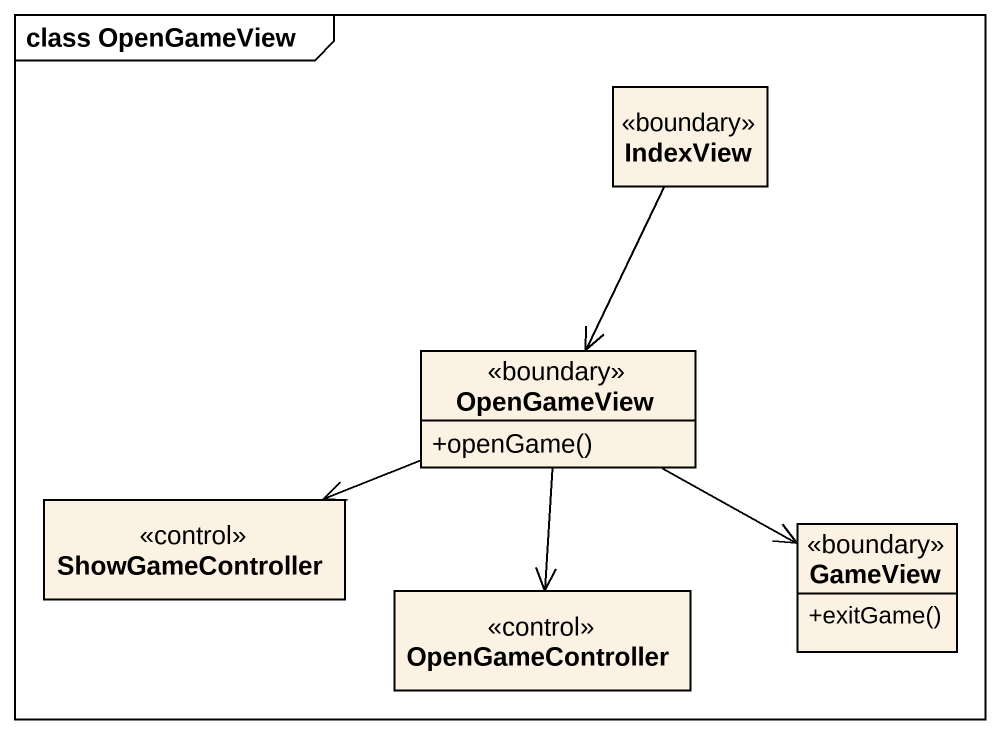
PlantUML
@startuml
mainframe class OpenGameView
hide circle
hide empty members
skinparam classAttributeIconSize 0
class IndexView <<boundary>>
class OpenGameView <<boundary>> {
  +openGame()
}
class ShowGameController <<control>>
class OpenGameController <<control>>
class GameView <<boundary>> {
  +exitGame()
}
IndexView -- OpenGameView
IndexView --> OpenGameView
OpenGameView -left- ShowGameController
OpenGameView -left-> ShowGameController
OpenGameView -- OpenGameController
OpenGameView --> OpenGameController
OpenGameView -right- GameView
OpenGameView -right-> GameView
@enduml
